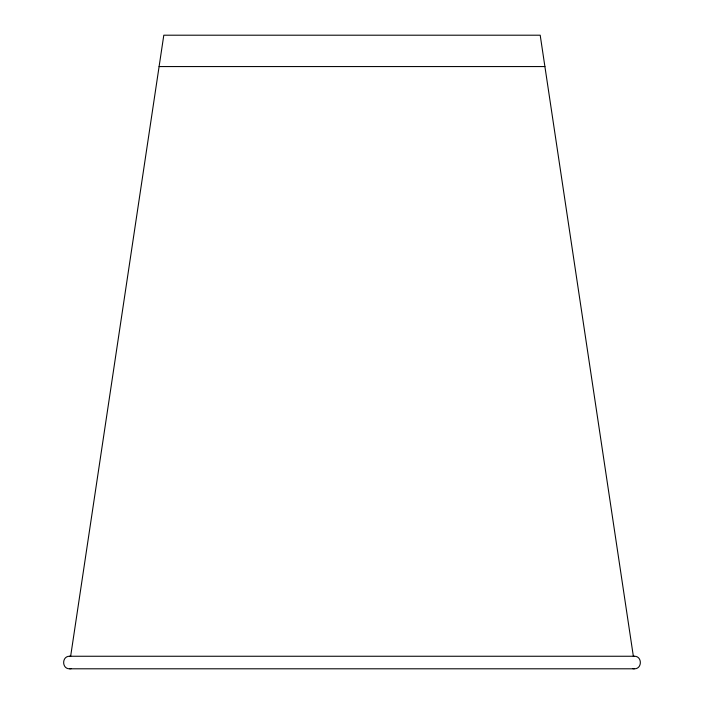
<?xml version="1.0" encoding="UTF-8"?>
<svg xmlns="http://www.w3.org/2000/svg" width="704" height="704" viewBox="0 0 704 704"><rect width="100%" height="100%" fill="white"/><g stroke="black" fill="none" stroke-linecap="round" stroke-linejoin="round"><path stroke-width="1.06" d="M69.705 656.251C61.644 655.952 61.644 669.108 69.705 668.8L634.295 668.8C642.356 669.108 642.356 655.952 634.295 656.251L69.705 656.251L70.629 656.374L163.803 35.2L540.197 35.2L633.371 656.374L634.295 656.251M69.705 668.8L71.324 668.589M159.095 66.563L544.905 66.563M632.676 668.589L634.295 668.8"/></g></svg>
